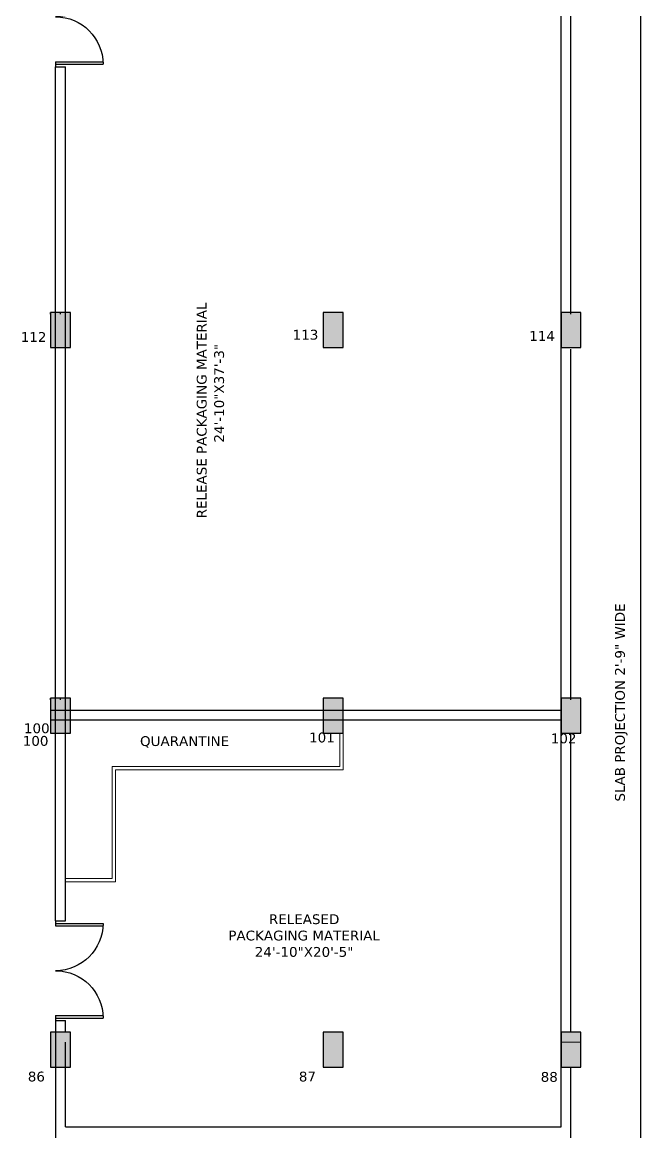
# Model space of a CAD drawing. Header units: millimetres. Extents: x -5691 to 68617, y -23008 to 84113.
# Drawn here: x 40688 to 50140, y 33528 to 50490 of the extents above; entities that cross this region are included whole.
import ezdxf

# ---------------------------------------------------------------- set-up
doc = ezdxf.new("R2010")
doc.units = ezdxf.units.MM
doc.header["$LTSCALE"] = 700
doc.header["$MEASUREMENT"] = 0
for name, color, linetype in [('architactur xref$0$COLUMN', 8, 'Continuous'), ('architactur xref$0$COLUMN HATCH', 8, 'Continuous'), ('architactur xref$0$OUTER LINE', 8, 'Continuous'), ('architactur xref$0$SHEET', 8, 'Continuous'), ('architactur xref$0$TEXT', 8, 'Continuous'), ('architactur xref$0$WALL', 8, 'Continuous'), ('architactur xref$0$WINDOOW', 8, 'Continuous'), ('rcp$0$X-REF', 8, 'Continuous'), ('X-REF', 8, 'Continuous')]:
    doc.layers.add(name, color=color, linetype=linetype)
doc.styles.add('architactur xref$0$VERDANA', font='verdana.ttf')

# ---------------------------------------------------------------- blocks, each defined once
blk = doc.blocks.new('architactur xref$0$D5')
for p, q in [((1.5, 0), (1.5, 28.5)), ((3, 0), (3, 28.46)), ((57, 0), (57, 28.46)), ((58.5, 0), (58.5, 28.5)), ((3, 0), (0, 0)), ((60, 0), (57, 0))]:
    blk.add_line(p, q)
for centre, start, end in [((1.5, 0), 0, 90), ((58.5, 0), 90, 180)]:
    blk.add_arc(centre, 28.5, start, end)
blk = doc.blocks.new('architactur xref')
at = {"layer": 'architactur xref$0$COLUMN HATCH', "linetype": 'Continuous'}
for points in [[(1631, 1813), (1619, 1813), (1619, 1792), (1631, 1792)], [(1795, 1813), (1783, 1813), (1783, 1792), (1795, 1792)], [(1938, 1813), (1926, 1813), (1926, 1792), (1938, 1792)], [(1631, 1581), (1619, 1581), (1619, 1560), (1631, 1560)], [(1795, 1581), (1783, 1581), (1783, 1560), (1795, 1560)], [(1938, 1581), (1926, 1581), (1926, 1560), (1938, 1560)], [(1631, 1380), (1619, 1380), (1619, 1359), (1631, 1359)], [(1795, 1380), (1783, 1380), (1783, 1359), (1795, 1359)], [(1938, 1380), (1926, 1380), (1926, 1359), (1938, 1359)]]:
    blk.add_hatch(color=256, dxfattribs=at).paths.add_polyline_path(points)
at = {"layer": 'architactur xref$0$TEXT', "lineweight": 0}
for points in [[(1631, 1813), (1619, 1813), (1619, 1792), (1631, 1792)], [(1795, 1813), (1783, 1813), (1783, 1792), (1795, 1792)], [(1938, 1813), (1926, 1813), (1926, 1792), (1938, 1792)], [(1631, 1581), (1619, 1581), (1619, 1560), (1631, 1560)], [(1795, 1581), (1783, 1581), (1783, 1560), (1795, 1560)], [(1938, 1581), (1926, 1581), (1926, 1560), (1938, 1560)], [(1631, 1380), (1619, 1380), (1619, 1359), (1631, 1359)], [(1795, 1380), (1783, 1380), (1783, 1359), (1795, 1359)], [(1938, 1380), (1926, 1380), (1926, 1359), (1938, 1359)]]:
    blk.add_hatch(color=256, dxfattribs=at).paths.add_polyline_path(points)
at = {"layer": 'architactur xref$0$COLUMN', "linetype": 'Continuous'}
for points in [[(1619, 1792), (1631, 1792), (1631, 1813), (1619, 1813)], [(1783, 1792), (1795, 1792), (1795, 1813), (1783, 1813)], [(1926, 1792), (1938, 1792), (1938, 1813), (1926, 1813)], [(1619, 1560), (1631, 1560), (1631, 1581), (1619, 1581)], [(1783, 1560), (1795, 1560), (1795, 1581), (1783, 1581)], [(1926, 1560), (1938, 1560), (1938, 1581), (1926, 1581)], [(1783, 1359), (1795, 1359), (1795, 1380), (1783, 1380)], [(1926, 1359), (1938, 1359), (1938, 1380), (1926, 1380)]]:
    blk.add_lwpolyline(points, close=True, dxfattribs=at)
for points in [[(1619, 1380), (1619, 1359), (1631, 1359)], [(1631, 1359), (1631, 1380), (1619, 1380)]]:
    blk.add_lwpolyline(points, dxfattribs=at)
at = {"layer": 'architactur xref$0$OUTER LINE', "linetype": 'Continuous', "ltscale": 12}
blk.add_line((1974, 633), (1974, 2609), dxfattribs=at)
at = {"layer": 'architactur xref$0$SHEET', "lineweight": 0}
for p, q in [((1793, 1560), (1793, 1539.85)), ((1795, 1560), (1795, 1537.85)), ((1656, 1472.45), (1656, 1539.85)), ((1656, 1539.85), (1793, 1539.85)), ((1658, 1470.45), (1658, 1537.85)), ((1658, 1537.85), (1795, 1537.85)), ((1628, 1472.45), (1656, 1472.45)), ((1628, 1470.45), (1658, 1470.45))]:
    blk.add_line(p, q, dxfattribs=at)
at = {"layer": 'architactur xref$0$TEXT', "lineweight": 0}
for p, q in [((1625, 1812), (1625, 1813)), ((1625, 1580), (1625, 1581))]:
    blk.add_line(p, q, dxfattribs=at)
for points in [[(1619, 1792), (1631, 1792), (1631, 1813), (1619, 1813)], [(1783, 1792), (1795, 1792), (1795, 1813), (1783, 1813)], [(1926, 1792), (1938, 1792), (1938, 1813), (1926, 1813)], [(1619, 1560), (1631, 1560), (1631, 1581), (1619, 1581)], [(1783, 1560), (1795, 1560), (1795, 1581), (1783, 1581)], [(1926, 1560), (1938, 1560), (1938, 1581), (1926, 1581)], [(1619, 1359), (1631, 1359), (1631, 1380), (1619, 1380)], [(1783, 1359), (1795, 1359), (1795, 1380), (1783, 1380)], [(1926, 1359), (1938, 1359), (1938, 1380), (1926, 1380)]]:
    blk.add_lwpolyline(points, close=True, dxfattribs=at)
at = {"layer": 'architactur xref$0$WALL', "linetype": 'Continuous'}
for p, q in [((1932, 1812), (1932, 2198.5)), ((1926, 1323), (1926, 2110)), ((1622, 1446.95), (1622, 1961)), ((1622, 1961), (1628, 1961)), ((1628, 1446.95), (1628, 1961)), ((1619, 1812), (1619, 1813)), ((1625, 1812), (1625, 1813)), ((1932, 1580), (1932, 1791)), ((1619, 1580), (1619, 1581)), ((1625, 1580), (1625, 1581)), ((1619, 1573.85), (1926, 1573.85)), ((1619, 1567.85), (1926, 1567.85)), ((1932, 1380), (1932, 1559)), ((1622, 1386.95), (1622, 1075.07)), ((1628, 1380), (1628, 1386.95)), ((1625, 1380), (1619, 1380)), ((1628, 1323), (1628, 1374)), ((1932, 1139), (1932, 1359)), ((1628, 1323), (1926, 1323))]:
    blk.add_line(p, q, dxfattribs=at)
at = {"layer": 'architactur xref$0$WALL'}
for p, q in [((1622, 1446.95), (1628, 1446.95)), ((1622, 1386.95), (1628, 1386.95))]:
    blk.add_line(p, q, dxfattribs=at)
at = {"layer": 'architactur xref$0$WINDOOW', "lineweight": 0}
for p, q in [((1926, 1380), (1932, 1380)), ((1926, 1374), (1938, 1374))]:
    blk.add_line(p, q, dxfattribs=at)
at = {"layer": 'architactur xref$0$COLUMN', "linetype": 'Continuous', "xscale": -1, "rotation": 270}
for p in [(1622, 1961), (1622, 1386.95)]:
    blk.add_blockref('architactur xref$0$D5', p, dxfattribs=at)
at = {"layer": 'architactur xref$0$TEXT', "lineweight": 0, "style": 'architactur xref$0$VERDANA'}
for s, p in [('RELEASE PACKAGING MATERIAL', (1712.8, 1689.15)), ('24\'-10"X37\'-3"', (1723.27, 1734.8))]:
    blk.add_text(s, height=5.9055, rotation=90, dxfattribs=at).set_placement(p)
at = {"layer": 'architactur xref$0$TEXT', "lineweight": 0, "char_height": 5.906, "width": 5.1391, "attachment_point": 5, "style": 'architactur xref$0$VERDANA'}
for s, insert in [('112', (1608.72, 1798.32)), ('113', (1772.3, 1799.64)), ('114', (1914.64, 1798.97)), ('100', (1610.66, 1562.8)), ('100', (1609.93, 1555.21)), ('101', (1782.17, 1557.25)), ('102', (1927.56, 1556.7)), ('86', (1610.4, 1353.2)), ('87', (1773.45, 1353.19)), ('88', (1918.93, 1352.99))]:
    blk.add_mtext(s, dxfattribs=dict(at, insert=insert))
at = {"layer": 'architactur xref$0$TEXT', "linetype": 'Continuous', "insert": (1962.28, 1578.38), "char_height": 5.9055, "width": 366.9924, "attachment_point": 5, "rotation": 90, "style": 'architactur xref$0$VERDANA'}
blk.add_mtext('SLAB PROJECTION 2\'-9" WIDE', dxfattribs=at)
at = {"layer": 'architactur xref$0$TEXT', "linetype": 'Continuous', "width": 140.211, "attachment_point": 5, "style": 'architactur xref$0$VERDANA'}
for s, insert, char_height in [('QUARANTINE', (1699.55, 1554.62), 5.906), ('RELEASED \\PPACKAGING MATERIAL\\P24\'-10"X20\'-5"', (1771.46, 1438.05), 5.9055)]:
    blk.add_mtext(s, dxfattribs=dict(at, insert=insert, char_height=char_height))
blk = doc.blocks.new('rcp')
at = {"layer": 'rcp$0$X-REF', "xscale": 25.39999999999418, "yscale": 25.39999999999418, "zscale": 25.39999999999418}
blk.add_blockref('architactur xref', (0, 0), dxfattribs=at)

msp = doc.modelspace()

# ---------------------------------------------------------------- block references
at = {"layer": 'X-REF', "ltscale": 8}
msp.add_blockref('rcp', (0, 0), dxfattribs=at)

# ---------------------------------------------------------------- next in the draw order: block references
at = {"layer": 'X-REF', "xscale": 25.39999999999418, "yscale": 25.39999999999418, "zscale": 25.39999999999418}
msp.add_blockref('architactur xref', (0, 0), dxfattribs=at)

doc.saveas('drawing.dxf')
